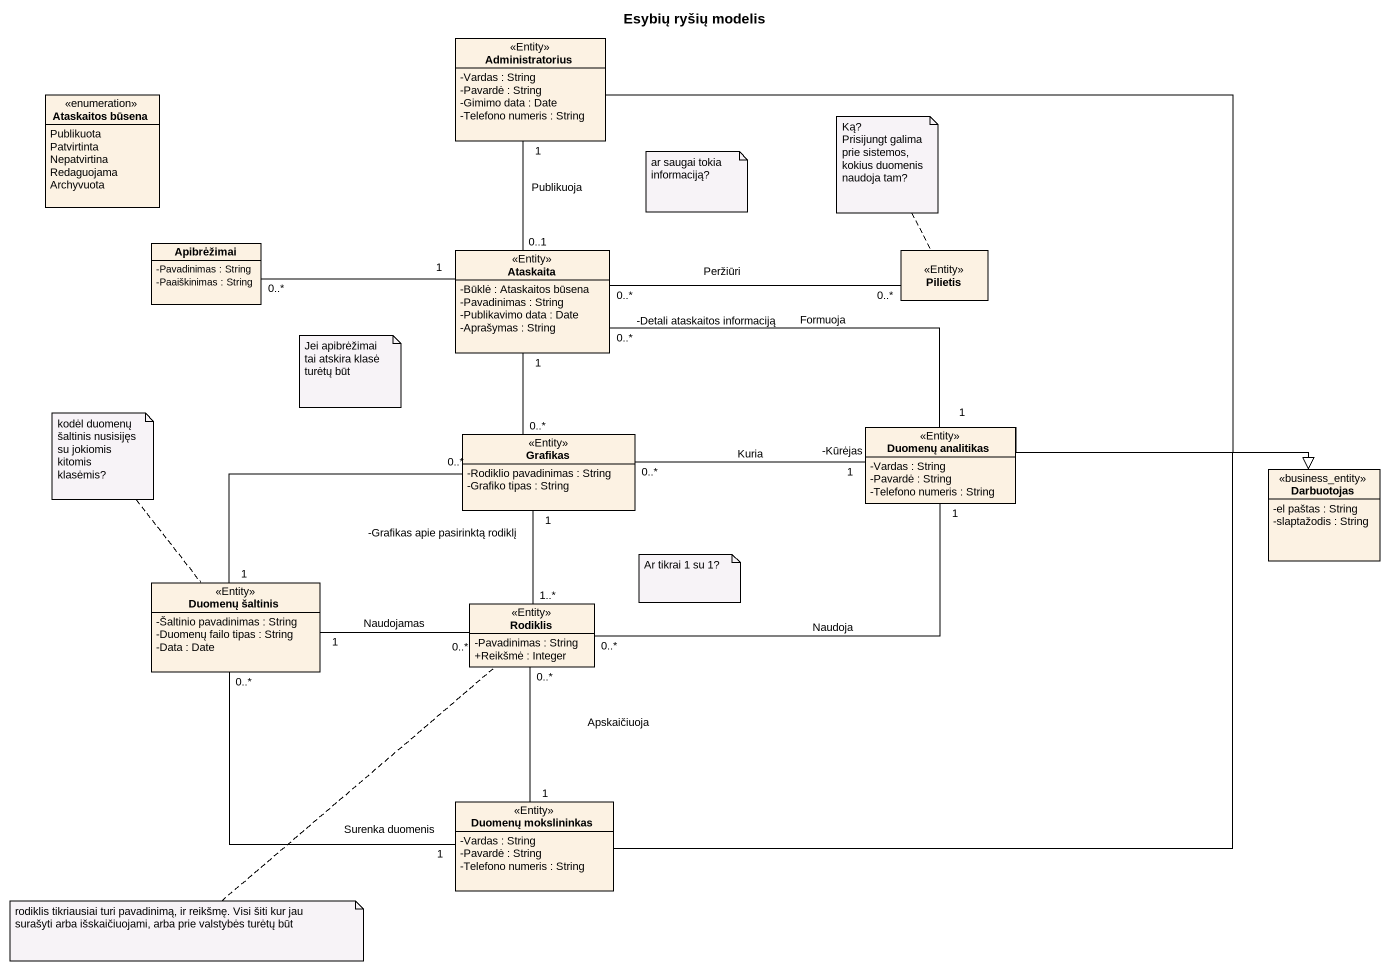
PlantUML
@startuml
title Esybių ryšių modelis
hide circle
hide empty members
skinparam classAttributeIconSize 0
class Administratorius <<Entity>> {
  -Vardas : String
  -Pavardė : String
  -Gimimo data : Date
  -Telefono numeris : String
}
enum "Ataskaitos būsena" as Ataskaitos_būsena {
  Publikuota
  Patvirtinta
  Nepatvirtina
  Redaguojama
  Archyvuota
}
class Apibrėžimai {
  -Pavadinimas : String
  -Paaiškinimas : String
}
class Ataskaita <<Entity>> {
  -Būklė : Ataskaitos būsena
  -Pavadinimas : String
  -Publikavimo data : Date
  -Aprašymas : String
}
class Pilietis <<Entity>>
class Grafikas <<Entity>> {
  -Rodiklio pavadinimas : String
  -Grafiko tipas : String
}
class "Duomenų analitikas" as Duomenų_analitikas <<Entity>> {
  -Vardas : String
  -Pavardė : String
  -Telefono numeris : String
}
class Darbuotojas <<business_entity>> {
  -el paštas : String
  -slaptažodis : String
}
class "Duomenų šaltinis" as Duomenų_šaltinis <<Entity>> {
  -Šaltinio pavadinimas : String
  -Duomenų failo tipas : String
  -Data : Date
}
class Rodiklis <<Entity>> {
  -Pavadinimas : String
  +Reikšmė : Integer
}
class "Duomenų mokslininkas" as Duomenų_mokslininkas <<Entity>> {
  -Vardas : String
  -Pavardė : String
  -Telefono numeris : String
}
Administratorius "1" -- "0..1" Ataskaita : Publikuoja
Administratorius -right-|> Darbuotojas
Apibrėžimai "0..*" -right- "1" Ataskaita
Ataskaita "1" -- "0..*" Grafikas
Pilietis "0..*" -left- "0..*\n-Detali ataskaitos informaciją" Ataskaita : Peržiūri
Duomenų_analitikas "1" -left- "0..*" Ataskaita : Formuoja
Duomenų_analitikas "1\n-Kūrėjas" -left- "0..*" Grafikas : Kuria
Duomenų_analitikas -right-|> Darbuotojas
Duomenų_analitikas "1" -left- "0..*" Rodiklis : Naudoja
Duomenų_šaltinis "1" -right- "0..*" Grafikas
Duomenų_šaltinis "1" -right- "0..*" Rodiklis : Naudojamas
Duomenų_šaltinis "0..*" -- "1" Duomenų_mokslininkas : Surenka duomenis
Rodiklis "1..*" -up- "1\n-Grafikas apie pasirinktą rodiklį" Grafikas
Duomenų_mokslininkas -right-|> Darbuotojas
Duomenų_mokslininkas "1" -up- "0..*" Rodiklis : Apskaičiuoja
note top of Pilietis
  Ką?
  Prisijungt galima prie sistemos, kokius duomenis naudoja tam?
end note
note as N2
  ar saugai tokia informaciją?
end note
note as N3
  Jei apibrėžimai tai atskira klasė turėtų būt
end note
note top of Duomenų_šaltinis : kodėl duomenų šaltinis nusisijęs su jokiomis kitomis klasėmis?
note as N5
  Ar tikrai 1 su 1?
end note
note bottom of Rodiklis : rodiklis tikriausiai turi pavadinimą, ir reikšmę. Visi šiti kur jau surašyti arba išskaičiuojami, arba prie valstybės turėtų būt
@enduml
